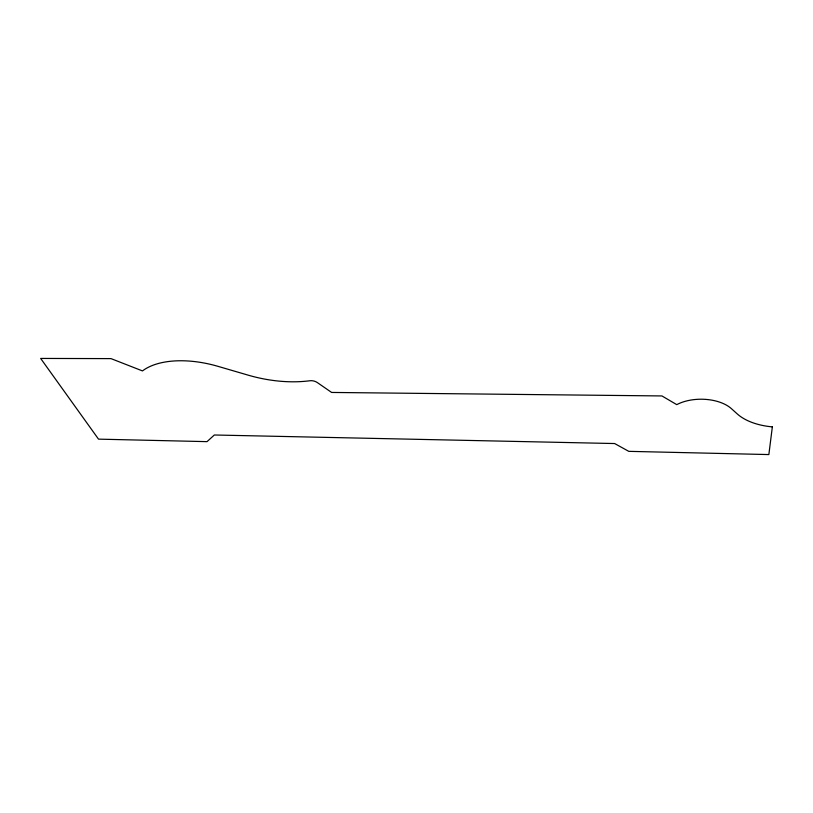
<?xml version="1.0" encoding="UTF-8"?>
<svg xmlns="http://www.w3.org/2000/svg" width="813" height="813" viewBox="0 0 813 813"><rect width="100%" height="100%" fill="white"/><g stroke="black" fill="none" stroke-linecap="round" stroke-linejoin="round"><path stroke-width="1.22" d="M772.35 426.876L768.854 454.569L628.784 451.347L614.648 443.542L214.337 434.996L207.03 441.642L98.515 439.142L40.65 358.431L111.005 358.614L142.488 370.921A77.286 40.67 16.8 0 1 217.884 366.317L248.087 375.128A104.603 63.058 17 0 0 309.936 380.748A6.738 3.831 14.1 0 1 317.283 382.537L331.623 392.445L661.934 395.941L676.762 404.64A35.467 19.807 0.3 0 1 731.415 408.665L737.249 413.919A54.451 30.488 -2.7 0 0 772.35 426.876"/></g></svg>
